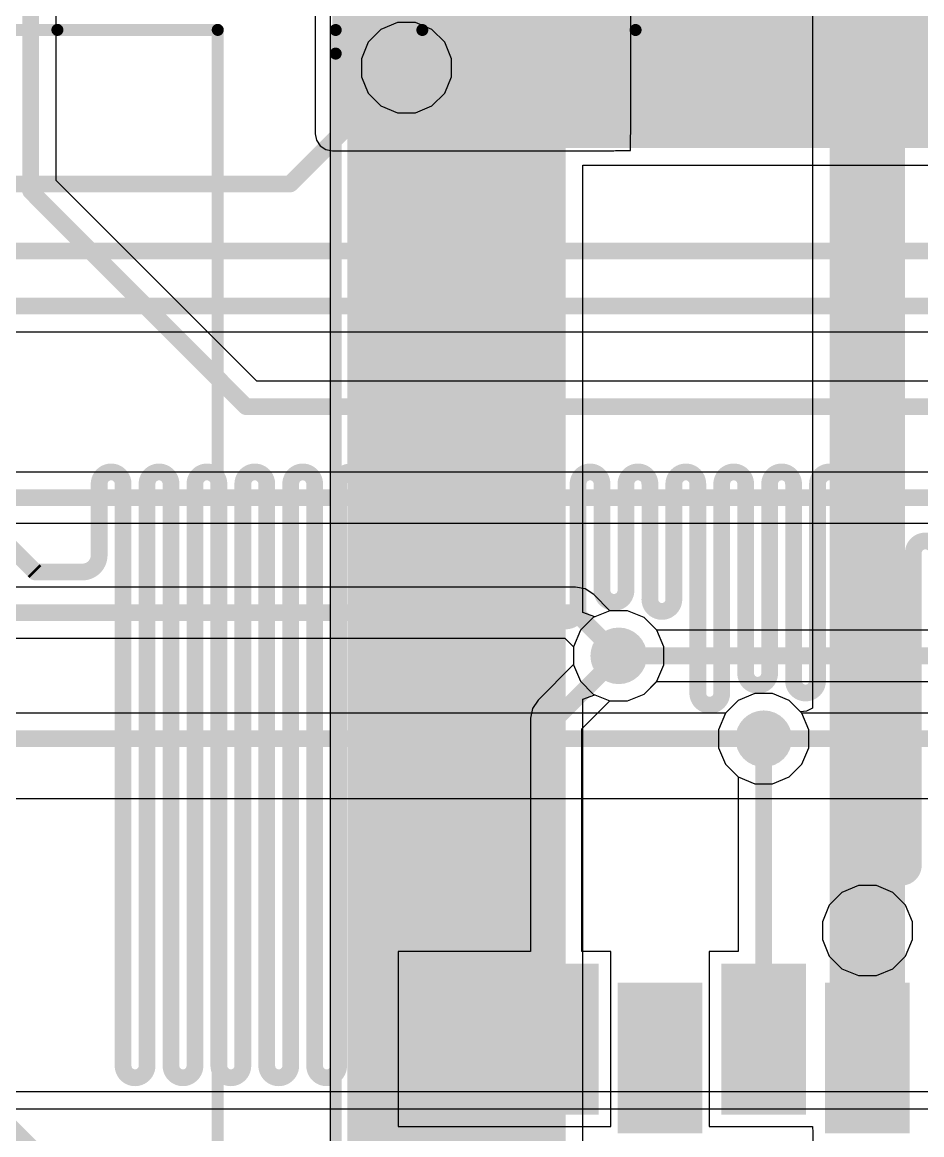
# Model space of a CAD drawing. Header units: inches. Extents: x -3 to 128, y -12 to 41.
# Drawn here: x 74.46 to 84, y -4.41 to 7.39 of the extents above; entities that cross this region are included whole.
import ezdxf

# ---------------------------------------------------------------- set-up
doc = ezdxf.new("R2010")
doc.units = ezdxf.units.IN
for name, color, linetype in [('Bottom Layer', 5, 'Continuous'), ('Layer 1', 16, 'Continuous'), ('Layer 2', 76, 'Continuous'), ('Top Layer', 1, 'Continuous'), ('Top Overlay', 2, 'Continuous'), ('Top Paste', 8, 'Continuous'), ('Top Solder', 216, 'Continuous'), ('Via Holes', 16, 'Continuous')]:
    doc.layers.add(name, color=color, linetype=linetype)

msp = doc.modelspace()

# ---------------------------------------------------------------- hatches: boundary and pattern name
at = {"layer": 'Bottom Layer'}
h = msp.add_hatch(color=5, dxfattribs=at)
edge = h.paths.add_edge_path()
edge.add_arc((78.534, 6.908), 0.3, 0, 360)
h = msp.add_hatch(color=5, dxfattribs=at)
edge = h.paths.add_edge_path()
edge.add_arc((80.786, 0.672), 0.3, 0, 360)
h = msp.add_hatch(color=5, dxfattribs=at)
edge = h.paths.add_edge_path()
edge.add_arc((82.324, -0.207), 0.3, 0, 360)
h = msp.add_hatch(color=5, dxfattribs=at)
edge = h.paths.add_edge_path()
edge.add_arc((83.424, -2.242), 0.3, 0, 360)
at = {"layer": 'Layer 1'}
h = msp.add_hatch(color=16, dxfattribs=at)
edge = h.paths.add_edge_path()
edge.add_arc((78.534, 6.908), 0.3, 0, 360)
h = msp.add_hatch(color=16, dxfattribs=at)
edge = h.paths.add_edge_path()
edge.add_arc((80.786, 0.672), 0.3, 0, 360)
h = msp.add_hatch(color=16, dxfattribs=at)
edge = h.paths.add_edge_path()
edge.add_arc((82.324, -0.207), 0.3, 0, 360)
h = msp.add_hatch(color=16, dxfattribs=at)
edge = h.paths.add_edge_path()
edge.add_arc((83.424, -2.242), 0.3, 0, 360)
at = {"layer": 'Layer 2'}
for points in [[(77.906, 6.057), (87.55, 6.057), (87.55, 7.505), (77.906, 7.505)], [(77.906, -7.892), (80.223, -7.892), (80.223, 7.505), (77.906, 7.505)]]:
    msp.add_hatch(color=76, dxfattribs=at).paths.add_polyline_path(points)
h = msp.add_hatch(color=76, dxfattribs=at)
edge = h.paths.add_edge_path()
edge.add_arc((78.534, 6.908), 0.3, 0, 360)
h = msp.add_hatch(color=76, dxfattribs=at)
edge = h.paths.add_edge_path()
edge.add_arc((80.786, 0.672), 0.3, 0, 360)
h = msp.add_hatch(color=76, dxfattribs=at)
edge = h.paths.add_edge_path()
edge.add_arc((82.324, -0.207), 0.3, 0, 360)
h = msp.add_hatch(color=76, dxfattribs=at)
edge = h.paths.add_edge_path()
edge.add_arc((83.424, -2.242), 0.3, 0, 360)
at = {"layer": 'Top Layer'}
for points in [[(83.024, -4.342), (83.824, -4.342), (83.824, 8.47), (83.024, 8.47)], [(77.749, 6.208), (80.734, 6.208), (80.734, 7.608), (77.749, 7.608)], [(78.934, 7.608), (80.734, 7.608), (80.734, 6.208), (78.934, 6.208)], [(78.624, -2.642), (79.424, -2.642), (79.424, -4.142), (78.624, -4.142)], [(79.724, -2.642), (80.524, -2.642), (80.524, -4.142), (79.724, -4.142)], [(81.924, -2.642), (82.724, -2.642), (82.724, -4.142), (81.924, -4.142)], [(80.824, -2.842), (81.624, -2.842), (81.624, -4.342), (80.824, -4.342)], [(83.024, -2.842), (83.824, -2.842), (83.824, -4.342), (83.024, -4.342)]]:
    msp.add_hatch(color=1, dxfattribs=at).paths.add_polyline_path(points)
h = msp.add_hatch(color=1, dxfattribs=at)
edge = h.paths.add_edge_path()
edge.add_arc((78.534, 6.908), 0.3, 0, 360)
h = msp.add_hatch(color=1, dxfattribs=at)
edge = h.paths.add_edge_path()
edge.add_arc((80.786, 0.672), 0.3, 0, 360)
h = msp.add_hatch(color=1, dxfattribs=at)
edge = h.paths.add_edge_path()
edge.add_arc((82.324, -0.207), 0.3, 0, 360)
h = msp.add_hatch(color=1, dxfattribs=at)
edge = h.paths.add_edge_path()
edge.add_arc((83.424, -2.242), 0.3, 0, 360)
at = {"layer": 'Top Paste'}
for points in [[(78.934, 7.608), (80.734, 7.608), (80.734, 6.208), (78.934, 6.208)], [(78.624, -2.642), (79.424, -2.642), (79.424, -4.142), (78.624, -4.142)], [(79.724, -2.642), (80.524, -2.642), (80.524, -4.142), (79.724, -4.142)], [(81.924, -2.642), (82.724, -2.642), (82.724, -4.142), (81.924, -4.142)], [(80.824, -2.842), (81.624, -2.842), (81.624, -4.342), (80.824, -4.342)], [(83.024, -2.842), (83.824, -2.842), (83.824, -4.342), (83.024, -4.342)]]:
    msp.add_hatch(color=8, dxfattribs=at).paths.add_polyline_path(points)
at = {"layer": 'Top Solder'}
for points in [[(78.884, 7.658), (80.784, 7.658), (80.784, 6.158), (78.884, 6.158)], [(78.574, -2.592), (79.474, -2.592), (79.474, -4.192), (78.574, -4.192)], [(79.674, -2.592), (80.574, -2.592), (80.574, -4.192), (79.674, -4.192)], [(81.874, -2.592), (82.774, -2.592), (82.774, -4.192), (81.874, -4.192)], [(80.774, -2.792), (81.674, -2.792), (81.674, -4.392), (80.774, -4.392)], [(82.974, -2.792), (83.874, -2.792), (83.874, -4.392), (82.974, -4.392)]]:
    msp.add_hatch(color=216, dxfattribs=at).paths.add_polyline_path(points)
at = {"layer": 'Via Holes'}
h = msp.add_hatch(color=7, dxfattribs=at)
edge = h.paths.add_edge_path()
edge.add_arc((78.534, 6.908), 0.15, 0, 360)
h = msp.add_hatch(color=7, dxfattribs=at)
edge = h.paths.add_edge_path()
edge.add_arc((80.786, 0.672), 0.15, 0, 360)
h = msp.add_hatch(color=7, dxfattribs=at)
edge = h.paths.add_edge_path()
edge.add_arc((82.324, -0.207), 0.15, 0, 360)
h = msp.add_hatch(color=7, dxfattribs=at)
edge = h.paths.add_edge_path()
edge.add_arc((83.424, -2.242), 0.15, 0, 360)

# ---------------------------------------------------------------- linework, layer by layer
at = {"layer": 'Bottom Layer'}
for p, q in [((74.82, 5.713), (74.82, 7.734)), ((78.439, 7.386), (78.264, 7.313)), ((78.629, 7.386), (78.439, 7.386)), ((78.805, 7.313), (78.629, 7.386)), ((78.264, 7.313), (78.129, 7.179)), ((78.94, 7.179), (78.805, 7.313)), ((78.129, 7.179), (78.057, 7.003)), ((79.012, 7.003), (78.94, 7.179)), ((78.057, 7.003), (78.057, 6.813)), ((79.012, 6.813), (79.012, 7.003)), ((78.057, 6.813), (78.129, 6.638)), ((78.94, 6.638), (79.012, 6.813)), ((78.129, 6.638), (78.264, 6.503)), ((78.805, 6.503), (78.94, 6.638)), ((78.264, 6.503), (78.439, 6.43)), ((78.629, 6.43), (78.805, 6.503)), ((78.439, 6.43), (78.629, 6.43)), ((76.947, 3.586), (74.82, 5.713)), ((86.185, 3.586), (76.947, 3.586))]:
    msp.add_line(p, q, dxfattribs=at)
for points in [[(74.548, 5.6, 0.178, 0.178, 0), (74.548, 20.307, 0.178, 0.178, 0)], [(74.548, 5.6, 0.178, 0.178, 0), (76.834, 3.314, 0.178, 0.178, 0)], [(76.834, 3.314, 0.178, 0.178, 0), (85.193, 3.314, 0.178, 0.178, 0)], [(75.275, 2.495, 0.178, 0.178, -1), (75.529, 2.495, 0.178, 0.178, 0)], [(75.783, 2.495, 0.178, 0.178, -1), (76.037, 2.495, 0.178, 0.178, 0)], [(76.291, 2.495, 0.178, 0.178, -1), (76.545, 2.495, 0.178, 0.178, 0)], [(76.799, 2.495, 0.178, 0.178, -1), (77.053, 2.495, 0.178, 0.178, 0)], [(77.307, 2.495, 0.178, 0.178, -1), (77.561, 2.495, 0.178, 0.178, 0)], [(77.815, 2.495, 0.178, 0.178, -1), (78.069, 2.495, 0.178, 0.178, 0)], [(78.323, 2.495, 0.178, 0.178, -1), (78.577, 2.495, 0.178, 0.178, 0)], [(78.831, 2.495, 0.178, 0.178, -1), (79.085, 2.495, 0.178, 0.178, 0)], [(79.339, 2.495, 0.178, 0.178, -1), (79.593, 2.495, 0.178, 0.178, 0)], [(79.847, 2.495, 0.178, 0.178, -1), (80.101, 2.495, 0.178, 0.178, 0)], [(80.355, 2.495, 0.178, 0.178, -1), (80.609, 2.495, 0.178, 0.178, 0)], [(80.863, 2.495, 0.178, 0.178, -1), (81.117, 2.495, 0.178, 0.178, 0)], [(81.371, 2.495, 0.178, 0.178, -1), (81.625, 2.495, 0.178, 0.178, 0)], [(81.879, 2.495, 0.178, 0.178, -1), (82.133, 2.495, 0.178, 0.178, 0)], [(82.387, 2.495, 0.178, 0.178, -1), (82.641, 2.495, 0.178, 0.178, 0)], [(82.895, 2.495, 0.178, 0.178, -1), (83.149, 2.495, 0.178, 0.178, 0)], [(83.403, 2.495, 0.178, 0.178, -1), (83.657, 2.495, 0.178, 0.178, 0)], [(75.275, 1.739, 0.178, 0.178, 0), (75.275, 2.495, 0.178, 0.178, 0)], [(75.529, -3.675, 0.178, 0.178, 0), (75.529, 2.495, 0.178, 0.178, 0)], [(75.783, -3.675, 0.178, 0.178, 0), (75.783, 2.495, 0.178, 0.178, 0)], [(76.037, -3.675, 0.178, 0.178, 0), (76.037, 2.495, 0.178, 0.178, 0)], [(76.291, -3.675, 0.178, 0.178, 0), (76.291, 2.495, 0.178, 0.178, 0)], [(76.545, -3.675, 0.178, 0.178, 0), (76.545, 2.495, 0.178, 0.178, 0)], [(76.799, -3.675, 0.178, 0.178, 0), (76.799, 2.495, 0.178, 0.178, 0)], [(77.053, -3.675, 0.178, 0.178, 0), (77.053, 2.495, 0.178, 0.178, 0)], [(77.307, -3.675, 0.178, 0.178, 0), (77.307, 2.495, 0.178, 0.178, 0)], [(77.561, -3.675, 0.178, 0.178, 0), (77.561, 2.495, 0.178, 0.178, 0)], [(77.815, -3.675, 0.178, 0.178, 0), (77.815, 2.495, 0.178, 0.178, 0)], [(78.069, -3.675, 0.178, 0.178, 0), (78.069, 2.495, 0.178, 0.178, 0)], [(78.323, -3.675, 0.178, 0.178, 0), (78.323, 2.495, 0.178, 0.178, 0)], [(78.577, -3.675, 0.178, 0.178, 0), (78.577, 2.495, 0.178, 0.178, 0)], [(78.831, -3.675, 0.178, 0.178, 0), (78.831, 2.495, 0.178, 0.178, 0)], [(79.085, -3.675, 0.178, 0.178, 0), (79.085, 2.495, 0.178, 0.178, 0)], [(79.339, -3.675, 0.178, 0.178, 0), (79.339, 2.495, 0.178, 0.178, 0)], [(79.593, -3.675, 0.178, 0.178, 0), (79.593, 2.495, 0.178, 0.178, 0)], [(79.847, -3.675, 0.178, 0.178, 0), (79.847, 2.495, 0.178, 0.178, 0)], [(80.101, 1.17, 0.178, 0.178, 0), (80.101, 2.495, 0.178, 0.178, 0)], [(80.355, 1.17, 0.178, 0.178, 0), (80.355, 2.495, 0.178, 0.178, 0)], [(80.609, 1.366, 0.178, 0.178, 0), (80.609, 2.495, 0.178, 0.178, 0)], [(80.863, 1.366, 0.178, 0.178, 0), (80.863, 2.495, 0.178, 0.178, 0)], [(81.117, 1.27, 0.178, 0.178, 0), (81.117, 2.495, 0.178, 0.178, 0)], [(81.371, 1.27, 0.178, 0.178, 0), (81.371, 2.495, 0.178, 0.178, 0)], [(81.625, 0.276, 0.178, 0.178, 0), (81.625, 2.495, 0.178, 0.178, 0)], [(81.879, 0.276, 0.178, 0.178, 0), (81.879, 2.495, 0.178, 0.178, 0)], [(82.133, 0.487, 0.178, 0.178, 0), (82.133, 2.495, 0.178, 0.178, 0)], [(82.387, 0.487, 0.178, 0.178, 0), (82.387, 2.495, 0.178, 0.178, 0)], [(82.641, 0.405, 0.178, 0.178, 0), (82.641, 2.495, 0.178, 0.178, 0)], [(82.895, 0.405, 0.178, 0.178, 0), (82.895, 2.495, 0.178, 0.178, 0)], [(83.149, -1.548, 0.178, 0.178, 0), (83.149, 2.495, 0.178, 0.178, 0)], [(83.403, -1.548, 0.178, 0.178, 0), (83.403, 2.495, 0.178, 0.178, 0)], [(83.657, -1.548, 0.178, 0.178, 0), (83.657, 2.495, 0.178, 0.178, 0)], [(73.804, 2.356, 0.178, 0.178, 0), (74.58, 1.58, 0.178, 0.178, 0)], [(83.911, 1.763, 0.178, 0.178, -1), (84.165, 1.763, 0.178, 0.178, 0)], [(75.275, 1.739, 0.178, 0.178, -0.414214), (75.097, 1.561, 0.178, 0.178, 0)], [(83.911, -1.548, 0.178, 0.178, 0), (83.911, 1.763, 0.178, 0.178, 0)], [(74.58, 1.58, 0.178, 0.178, 0), (74.599, 1.561, 0.178, 0.178, 0)], [(74.599, 1.561, 0.178, 0.178, 0), (75.097, 1.561, 0.178, 0.178, 0)], [(80.863, 1.366, 0.178, 0.178, -1), (80.609, 1.366, 0.178, 0.178, 0)], [(81.371, 1.27, 0.178, 0.178, -1), (81.117, 1.27, 0.178, 0.178, 0)], [(80.355, 1.17, 0.178, 0.178, -1), (80.101, 1.17, 0.178, 0.178, 0)], [(82.387, 0.487, 0.178, 0.178, -1), (82.133, 0.487, 0.178, 0.178, 0)], [(82.895, 0.405, 0.178, 0.178, -1), (82.641, 0.405, 0.178, 0.178, 0)], [(81.879, 0.276, 0.178, 0.178, -1), (81.625, 0.276, 0.178, 0.178, 0)], [(83.403, -1.548, 0.178, 0.178, -1), (83.149, -1.548, 0.178, 0.178, 0)], [(83.911, -1.548, 0.178, 0.178, -1), (83.657, -1.548, 0.178, 0.178, 0)], [(72.87, -2.857, 0.178, 0.178, 0), (74.675, -4.662, 0.178, 0.178, 0)], [(75.783, -3.675, 0.178, 0.178, -1), (75.529, -3.675, 0.178, 0.178, 0)], [(76.291, -3.675, 0.178, 0.178, -1), (76.037, -3.675, 0.178, 0.178, 0)], [(76.799, -3.675, 0.178, 0.178, -1), (76.545, -3.675, 0.178, 0.178, 0)], [(77.307, -3.675, 0.178, 0.178, -1), (77.053, -3.675, 0.178, 0.178, 0)], [(77.815, -3.675, 0.178, 0.178, -1), (77.561, -3.675, 0.178, 0.178, 0)], [(78.323, -3.675, 0.178, 0.178, -1), (78.069, -3.675, 0.178, 0.178, 0)], [(78.831, -3.675, 0.178, 0.178, -1), (78.577, -3.675, 0.178, 0.178, 0)], [(79.339, -3.675, 0.178, 0.178, -1), (79.085, -3.675, 0.178, 0.178, 0)], [(79.847, -3.675, 0.178, 0.178, -1), (79.593, -3.675, 0.178, 0.178, 0)]]:
    msp.add_lwpolyline(points, format="xyseb", dxfattribs=at)
for points in [[(74.504, 5.6, 0.0889, 0.0889, 1), (74.593, 5.6, 0.0889, 0.0889, 1)], [(74.504, 5.6, 0.0889, 0.0889, 1), (74.593, 5.6, 0.0889, 0.0889, 1)], [(76.79, 3.314, 0.0889, 0.0889, 1), (76.879, 3.314, 0.0889, 0.0889, 1)], [(76.79, 3.314, 0.0889, 0.0889, 1), (76.879, 3.314, 0.0889, 0.0889, 1)], [(75.23, 2.495, 0.0889, 0.0889, 1), (75.319, 2.495, 0.0889, 0.0889, 1)], [(75.23, 2.495, 0.0889, 0.0889, 1), (75.319, 2.495, 0.0889, 0.0889, 1)], [(75.484, 2.495, 0.0889, 0.0889, 1), (75.573, 2.495, 0.0889, 0.0889, 1)], [(75.484, 2.495, 0.0889, 0.0889, 1), (75.573, 2.495, 0.0889, 0.0889, 1)], [(75.738, 2.495, 0.0889, 0.0889, 1), (75.827, 2.495, 0.0889, 0.0889, 1)], [(75.738, 2.495, 0.0889, 0.0889, 1), (75.827, 2.495, 0.0889, 0.0889, 1)], [(75.992, 2.495, 0.0889, 0.0889, 1), (76.081, 2.495, 0.0889, 0.0889, 1)], [(75.992, 2.495, 0.0889, 0.0889, 1), (76.081, 2.495, 0.0889, 0.0889, 1)], [(76.246, 2.495, 0.0889, 0.0889, 1), (76.335, 2.495, 0.0889, 0.0889, 1)], [(76.246, 2.495, 0.0889, 0.0889, 1), (76.335, 2.495, 0.0889, 0.0889, 1)], [(76.5, 2.495, 0.0889, 0.0889, 1), (76.589, 2.495, 0.0889, 0.0889, 1)], [(76.5, 2.495, 0.0889, 0.0889, 1), (76.589, 2.495, 0.0889, 0.0889, 1)], [(76.754, 2.495, 0.0889, 0.0889, 1), (76.843, 2.495, 0.0889, 0.0889, 1)], [(76.754, 2.495, 0.0889, 0.0889, 1), (76.843, 2.495, 0.0889, 0.0889, 1)], [(77.008, 2.495, 0.0889, 0.0889, 1), (77.097, 2.495, 0.0889, 0.0889, 1)], [(77.008, 2.495, 0.0889, 0.0889, 1), (77.097, 2.495, 0.0889, 0.0889, 1)], [(77.262, 2.495, 0.0889, 0.0889, 1), (77.351, 2.495, 0.0889, 0.0889, 1)], [(77.262, 2.495, 0.0889, 0.0889, 1), (77.351, 2.495, 0.0889, 0.0889, 1)], [(77.516, 2.495, 0.0889, 0.0889, 1), (77.605, 2.495, 0.0889, 0.0889, 1)], [(77.516, 2.495, 0.0889, 0.0889, 1), (77.605, 2.495, 0.0889, 0.0889, 1)], [(77.77, 2.495, 0.0889, 0.0889, 1), (77.859, 2.495, 0.0889, 0.0889, 1)], [(77.77, 2.495, 0.0889, 0.0889, 1), (77.859, 2.495, 0.0889, 0.0889, 1)], [(78.024, 2.495, 0.0889, 0.0889, 1), (78.113, 2.495, 0.0889, 0.0889, 1)], [(78.024, 2.495, 0.0889, 0.0889, 1), (78.113, 2.495, 0.0889, 0.0889, 1)], [(78.278, 2.495, 0.0889, 0.0889, 1), (78.367, 2.495, 0.0889, 0.0889, 1)], [(78.278, 2.495, 0.0889, 0.0889, 1), (78.367, 2.495, 0.0889, 0.0889, 1)], [(78.532, 2.495, 0.0889, 0.0889, 1), (78.621, 2.495, 0.0889, 0.0889, 1)], [(78.532, 2.495, 0.0889, 0.0889, 1), (78.621, 2.495, 0.0889, 0.0889, 1)], [(78.786, 2.495, 0.0889, 0.0889, 1), (78.875, 2.495, 0.0889, 0.0889, 1)], [(78.786, 2.495, 0.0889, 0.0889, 1), (78.875, 2.495, 0.0889, 0.0889, 1)], [(79.04, 2.495, 0.0889, 0.0889, 1), (79.129, 2.495, 0.0889, 0.0889, 1)], [(79.04, 2.495, 0.0889, 0.0889, 1), (79.129, 2.495, 0.0889, 0.0889, 1)], [(79.294, 2.495, 0.0889, 0.0889, 1), (79.383, 2.495, 0.0889, 0.0889, 1)], [(79.294, 2.495, 0.0889, 0.0889, 1), (79.383, 2.495, 0.0889, 0.0889, 1)], [(79.548, 2.495, 0.0889, 0.0889, 1), (79.637, 2.495, 0.0889, 0.0889, 1)], [(79.548, 2.495, 0.0889, 0.0889, 1), (79.637, 2.495, 0.0889, 0.0889, 1)], [(79.802, 2.495, 0.0889, 0.0889, 1), (79.891, 2.495, 0.0889, 0.0889, 1)], [(79.802, 2.495, 0.0889, 0.0889, 1), (79.891, 2.495, 0.0889, 0.0889, 1)], [(80.056, 2.495, 0.0889, 0.0889, 1), (80.145, 2.495, 0.0889, 0.0889, 1)], [(80.056, 2.495, 0.0889, 0.0889, 1), (80.145, 2.495, 0.0889, 0.0889, 1)], [(80.31, 2.495, 0.0889, 0.0889, 1), (80.399, 2.495, 0.0889, 0.0889, 1)], [(80.31, 2.495, 0.0889, 0.0889, 1), (80.399, 2.495, 0.0889, 0.0889, 1)], [(80.564, 2.495, 0.0889, 0.0889, 1), (80.653, 2.495, 0.0889, 0.0889, 1)], [(80.564, 2.495, 0.0889, 0.0889, 1), (80.653, 2.495, 0.0889, 0.0889, 1)], [(80.818, 2.495, 0.0889, 0.0889, 1), (80.907, 2.495, 0.0889, 0.0889, 1)], [(80.818, 2.495, 0.0889, 0.0889, 1), (80.907, 2.495, 0.0889, 0.0889, 1)], [(81.072, 2.495, 0.0889, 0.0889, 1), (81.161, 2.495, 0.0889, 0.0889, 1)], [(81.072, 2.495, 0.0889, 0.0889, 1), (81.161, 2.495, 0.0889, 0.0889, 1)], [(81.326, 2.495, 0.0889, 0.0889, 1), (81.415, 2.495, 0.0889, 0.0889, 1)], [(81.326, 2.495, 0.0889, 0.0889, 1), (81.415, 2.495, 0.0889, 0.0889, 1)], [(81.58, 2.495, 0.0889, 0.0889, 1), (81.669, 2.495, 0.0889, 0.0889, 1)], [(81.58, 2.495, 0.0889, 0.0889, 1), (81.669, 2.495, 0.0889, 0.0889, 1)], [(81.834, 2.495, 0.0889, 0.0889, 1), (81.923, 2.495, 0.0889, 0.0889, 1)], [(81.834, 2.495, 0.0889, 0.0889, 1), (81.923, 2.495, 0.0889, 0.0889, 1)], [(82.088, 2.495, 0.0889, 0.0889, 1), (82.177, 2.495, 0.0889, 0.0889, 1)], [(82.088, 2.495, 0.0889, 0.0889, 1), (82.177, 2.495, 0.0889, 0.0889, 1)], [(82.342, 2.495, 0.0889, 0.0889, 1), (82.431, 2.495, 0.0889, 0.0889, 1)], [(82.342, 2.495, 0.0889, 0.0889, 1), (82.431, 2.495, 0.0889, 0.0889, 1)], [(82.596, 2.495, 0.0889, 0.0889, 1), (82.685, 2.495, 0.0889, 0.0889, 1)], [(82.596, 2.495, 0.0889, 0.0889, 1), (82.685, 2.495, 0.0889, 0.0889, 1)], [(82.85, 2.495, 0.0889, 0.0889, 1), (82.939, 2.495, 0.0889, 0.0889, 1)], [(82.85, 2.495, 0.0889, 0.0889, 1), (82.939, 2.495, 0.0889, 0.0889, 1)], [(83.104, 2.495, 0.0889, 0.0889, 1), (83.193, 2.495, 0.0889, 0.0889, 1)], [(83.104, 2.495, 0.0889, 0.0889, 1), (83.193, 2.495, 0.0889, 0.0889, 1)], [(83.358, 2.495, 0.0889, 0.0889, 1), (83.447, 2.495, 0.0889, 0.0889, 1)], [(83.358, 2.495, 0.0889, 0.0889, 1), (83.447, 2.495, 0.0889, 0.0889, 1)], [(83.612, 2.495, 0.0889, 0.0889, 1), (83.701, 2.495, 0.0889, 0.0889, 1)], [(83.612, 2.495, 0.0889, 0.0889, 1), (83.701, 2.495, 0.0889, 0.0889, 1)], [(75.23, 1.739, 0.0889, 0.0889, 1), (75.319, 1.739, 0.0889, 0.0889, 1)], [(75.23, 1.739, 0.0889, 0.0889, 1), (75.319, 1.739, 0.0889, 0.0889, 1)], [(83.866, 1.763, 0.0889, 0.0889, 1), (83.955, 1.763, 0.0889, 0.0889, 1)], [(83.866, 1.763, 0.0889, 0.0889, 1), (83.955, 1.763, 0.0889, 0.0889, 1)], [(74.536, 1.58, 0.0889, 0.0889, 1), (74.625, 1.58, 0.0889, 0.0889, 1)], [(74.536, 1.58, 0.0889, 0.0889, 1), (74.625, 1.58, 0.0889, 0.0889, 1)], [(74.555, 1.561, 0.0889, 0.0889, 1), (74.644, 1.561, 0.0889, 0.0889, 1)], [(74.555, 1.561, 0.0889, 0.0889, 1), (74.644, 1.561, 0.0889, 0.0889, 1)], [(75.052, 1.561, 0.0889, 0.0889, 1), (75.141, 1.561, 0.0889, 0.0889, 1)], [(75.052, 1.561, 0.0889, 0.0889, 1), (75.141, 1.561, 0.0889, 0.0889, 1)], [(80.564, 1.366, 0.0889, 0.0889, 1), (80.653, 1.366, 0.0889, 0.0889, 1)], [(80.564, 1.366, 0.0889, 0.0889, 1), (80.653, 1.366, 0.0889, 0.0889, 1)], [(80.818, 1.366, 0.0889, 0.0889, 1), (80.907, 1.366, 0.0889, 0.0889, 1)], [(80.818, 1.366, 0.0889, 0.0889, 1), (80.907, 1.366, 0.0889, 0.0889, 1)], [(81.072, 1.27, 0.0889, 0.0889, 1), (81.161, 1.27, 0.0889, 0.0889, 1)], [(81.072, 1.27, 0.0889, 0.0889, 1), (81.161, 1.27, 0.0889, 0.0889, 1)], [(81.326, 1.27, 0.0889, 0.0889, 1), (81.415, 1.27, 0.0889, 0.0889, 1)], [(81.326, 1.27, 0.0889, 0.0889, 1), (81.415, 1.27, 0.0889, 0.0889, 1)], [(80.056, 1.17, 0.0889, 0.0889, 1), (80.145, 1.17, 0.0889, 0.0889, 1)], [(80.056, 1.17, 0.0889, 0.0889, 1), (80.145, 1.17, 0.0889, 0.0889, 1)], [(80.31, 1.17, 0.0889, 0.0889, 1), (80.399, 1.17, 0.0889, 0.0889, 1)], [(80.31, 1.17, 0.0889, 0.0889, 1), (80.399, 1.17, 0.0889, 0.0889, 1)], [(82.088, 0.487, 0.0889, 0.0889, 1), (82.177, 0.487, 0.0889, 0.0889, 1)], [(82.088, 0.487, 0.0889, 0.0889, 1), (82.177, 0.487, 0.0889, 0.0889, 1)], [(82.342, 0.487, 0.0889, 0.0889, 1), (82.431, 0.487, 0.0889, 0.0889, 1)], [(82.342, 0.487, 0.0889, 0.0889, 1), (82.431, 0.487, 0.0889, 0.0889, 1)], [(82.596, 0.405, 0.0889, 0.0889, 1), (82.685, 0.405, 0.0889, 0.0889, 1)], [(82.596, 0.405, 0.0889, 0.0889, 1), (82.685, 0.405, 0.0889, 0.0889, 1)], [(82.85, 0.405, 0.0889, 0.0889, 1), (82.939, 0.405, 0.0889, 0.0889, 1)], [(82.85, 0.405, 0.0889, 0.0889, 1), (82.939, 0.405, 0.0889, 0.0889, 1)], [(81.58, 0.276, 0.0889, 0.0889, 1), (81.669, 0.276, 0.0889, 0.0889, 1)], [(81.58, 0.276, 0.0889, 0.0889, 1), (81.669, 0.276, 0.0889, 0.0889, 1)], [(81.834, 0.276, 0.0889, 0.0889, 1), (81.923, 0.276, 0.0889, 0.0889, 1)], [(81.834, 0.276, 0.0889, 0.0889, 1), (81.923, 0.276, 0.0889, 0.0889, 1)], [(83.104, -1.548, 0.0889, 0.0889, 1), (83.193, -1.548, 0.0889, 0.0889, 1)], [(83.104, -1.548, 0.0889, 0.0889, 1), (83.193, -1.548, 0.0889, 0.0889, 1)], [(83.358, -1.548, 0.0889, 0.0889, 1), (83.447, -1.548, 0.0889, 0.0889, 1)], [(83.358, -1.548, 0.0889, 0.0889, 1), (83.447, -1.548, 0.0889, 0.0889, 1)], [(83.612, -1.548, 0.0889, 0.0889, 1), (83.701, -1.548, 0.0889, 0.0889, 1)], [(83.612, -1.548, 0.0889, 0.0889, 1), (83.701, -1.548, 0.0889, 0.0889, 1)], [(83.866, -1.548, 0.0889, 0.0889, 1), (83.955, -1.548, 0.0889, 0.0889, 1)], [(83.866, -1.548, 0.0889, 0.0889, 1), (83.955, -1.548, 0.0889, 0.0889, 1)], [(75.484, -3.675, 0.0889, 0.0889, 1), (75.573, -3.675, 0.0889, 0.0889, 1)], [(75.484, -3.675, 0.0889, 0.0889, 1), (75.573, -3.675, 0.0889, 0.0889, 1)], [(75.738, -3.675, 0.0889, 0.0889, 1), (75.827, -3.675, 0.0889, 0.0889, 1)], [(75.738, -3.675, 0.0889, 0.0889, 1), (75.827, -3.675, 0.0889, 0.0889, 1)], [(75.992, -3.675, 0.0889, 0.0889, 1), (76.081, -3.675, 0.0889, 0.0889, 1)], [(75.992, -3.675, 0.0889, 0.0889, 1), (76.081, -3.675, 0.0889, 0.0889, 1)], [(76.246, -3.675, 0.0889, 0.0889, 1), (76.335, -3.675, 0.0889, 0.0889, 1)], [(76.246, -3.675, 0.0889, 0.0889, 1), (76.335, -3.675, 0.0889, 0.0889, 1)], [(76.5, -3.675, 0.0889, 0.0889, 1), (76.589, -3.675, 0.0889, 0.0889, 1)], [(76.5, -3.675, 0.0889, 0.0889, 1), (76.589, -3.675, 0.0889, 0.0889, 1)], [(76.754, -3.675, 0.0889, 0.0889, 1), (76.843, -3.675, 0.0889, 0.0889, 1)], [(76.754, -3.675, 0.0889, 0.0889, 1), (76.843, -3.675, 0.0889, 0.0889, 1)], [(77.008, -3.675, 0.0889, 0.0889, 1), (77.097, -3.675, 0.0889, 0.0889, 1)], [(77.008, -3.675, 0.0889, 0.0889, 1), (77.097, -3.675, 0.0889, 0.0889, 1)], [(77.262, -3.675, 0.0889, 0.0889, 1), (77.351, -3.675, 0.0889, 0.0889, 1)], [(77.262, -3.675, 0.0889, 0.0889, 1), (77.351, -3.675, 0.0889, 0.0889, 1)], [(77.516, -3.675, 0.0889, 0.0889, 1), (77.605, -3.675, 0.0889, 0.0889, 1)], [(77.516, -3.675, 0.0889, 0.0889, 1), (77.605, -3.675, 0.0889, 0.0889, 1)], [(77.77, -3.675, 0.0889, 0.0889, 1), (77.859, -3.675, 0.0889, 0.0889, 1)], [(77.77, -3.675, 0.0889, 0.0889, 1), (77.859, -3.675, 0.0889, 0.0889, 1)], [(78.024, -3.675, 0.0889, 0.0889, 1), (78.113, -3.675, 0.0889, 0.0889, 1)], [(78.024, -3.675, 0.0889, 0.0889, 1), (78.113, -3.675, 0.0889, 0.0889, 1)], [(78.278, -3.675, 0.0889, 0.0889, 1), (78.367, -3.675, 0.0889, 0.0889, 1)], [(78.278, -3.675, 0.0889, 0.0889, 1), (78.367, -3.675, 0.0889, 0.0889, 1)], [(78.532, -3.675, 0.0889, 0.0889, 1), (78.621, -3.675, 0.0889, 0.0889, 1)], [(78.532, -3.675, 0.0889, 0.0889, 1), (78.621, -3.675, 0.0889, 0.0889, 1)], [(78.786, -3.675, 0.0889, 0.0889, 1), (78.875, -3.675, 0.0889, 0.0889, 1)], [(78.786, -3.675, 0.0889, 0.0889, 1), (78.875, -3.675, 0.0889, 0.0889, 1)], [(79.04, -3.675, 0.0889, 0.0889, 1), (79.129, -3.675, 0.0889, 0.0889, 1)], [(79.04, -3.675, 0.0889, 0.0889, 1), (79.129, -3.675, 0.0889, 0.0889, 1)], [(79.294, -3.675, 0.0889, 0.0889, 1), (79.383, -3.675, 0.0889, 0.0889, 1)], [(79.294, -3.675, 0.0889, 0.0889, 1), (79.383, -3.675, 0.0889, 0.0889, 1)], [(79.548, -3.675, 0.0889, 0.0889, 1), (79.637, -3.675, 0.0889, 0.0889, 1)], [(79.548, -3.675, 0.0889, 0.0889, 1), (79.637, -3.675, 0.0889, 0.0889, 1)], [(79.802, -3.675, 0.0889, 0.0889, 1), (79.891, -3.675, 0.0889, 0.0889, 1)], [(79.802, -3.675, 0.0889, 0.0889, 1), (79.891, -3.675, 0.0889, 0.0889, 1)]]:
    msp.add_lwpolyline(points, format="xyseb", close=True, dxfattribs=at)
at = {"layer": 'Layer 1'}
for p, q in [((71.105, 4.109), (106.286, 4.109)), ((84.104, 2.621), (69.66, 2.621)), ((69.66, 2.077), (84.104, 2.077)), ((80.328, 1.401), (65.992, 1.401)), ((80.432, 1.381), (80.328, 1.401)), ((80.521, 1.322), (80.432, 1.381)), ((80.692, 1.15), (80.521, 1.322)), ((80.881, 1.15), (80.692, 1.15)), ((81.056, 1.077), (80.881, 1.15)), ((81.189, 0.944), (81.056, 1.077)), ((95.633, 0.944), (81.189, 0.944)), ((70.799, 0.858), (80.216, 0.858)), ((80.216, 0.858), (80.308, 0.766)), ((80.308, 0.766), (80.308, 0.577)), ((80.308, 0.577), (80.381, 0.402)), ((80.381, 0.402), (80.515, 0.267)), ((81.056, 0.267), (81.189, 0.4)), ((81.189, 0.4), (95.633, 0.4)), ((80.515, 0.267), (80.691, 0.195)), ((80.881, 0.195), (81.056, 0.267)), ((82.229, 0.271), (82.053, 0.198)), ((82.419, 0.271), (82.229, 0.271)), ((82.595, 0.198), (82.419, 0.271)), ((80.691, 0.195), (80.881, 0.195)), ((82.053, 0.198), (81.92, 0.065)), ((82.728, 0.065), (82.595, 0.198)), ((81.92, 0.065), (70.871, 0.065)), ((97.171, 0.065), (82.728, 0.065)), ((66.692, -0.84), (114.907, -0.84)), ((114.907, -3.951), (66.692, -3.951)), ((66.692, -4.133), (104.572, -4.133))]:
    msp.add_line(p, q, dxfattribs=at)
for points in [[(77.302, 5.676, 0.178, 0.178, 0), (78.534, 6.908, 0.178, 0.178, 0)], [(71.105, 5.676, 0.178, 0.178, 0), (77.302, 5.676, 0.178, 0.178, 0)], [(71.226, 4.965, 0.178, 0.178, 0), (91.842, 4.965, 0.178, 0.178, 0)], [(70.713, 4.381, 0.178, 0.178, 0), (106.286, 4.381, 0.178, 0.178, 0)], [(69.257, 2.349, 0.178, 0.178, 0), (84.508, 2.349, 0.178, 0.178, 0)], [(65.992, 1.13, 0.178, 0.178, 0), (80.328, 1.13, 0.178, 0.178, 0)], [(80.328, 1.13, 0.178, 0.178, 0), (80.786, 0.672, 0.178, 0.178, 0)], [(80.786, 0.672, 0.178, 0.178, 0), (96.037, 0.672, 0.178, 0.178, 0)], [(67.073, -0.207, 0.178, 0.178, 0), (82.324, -0.207, 0.178, 0.178, 0)], [(82.324, -0.207, 0.178, 0.178, 0), (97.575, -0.207, 0.178, 0.178, 0)]]:
    msp.add_lwpolyline(points, format="xyseb", dxfattribs=at)
for points in [[(78.49, 6.908, 0.0889, 0.0889, 1), (78.579, 6.908, 0.0889, 0.0889, 1)], [(77.258, 5.676, 0.0889, 0.0889, 1), (77.347, 5.676, 0.0889, 0.0889, 1)], [(77.258, 5.676, 0.0889, 0.0889, 1), (77.347, 5.676, 0.0889, 0.0889, 1)], [(80.284, 1.13, 0.0889, 0.0889, 1), (80.373, 1.13, 0.0889, 0.0889, 1)], [(80.284, 1.13, 0.0889, 0.0889, 1), (80.373, 1.13, 0.0889, 0.0889, 1)], [(80.741, 0.672, 0.0889, 0.0889, 1), (80.83, 0.672, 0.0889, 0.0889, 1)], [(80.741, 0.672, 0.0889, 0.0889, 1), (80.83, 0.672, 0.0889, 0.0889, 1)], [(82.28, -0.207, 0.0889, 0.0889, 1), (82.368, -0.207, 0.0889, 0.0889, 1)], [(82.28, -0.207, 0.0889, 0.0889, 1), (82.368, -0.207, 0.0889, 0.0889, 1)]]:
    msp.add_lwpolyline(points, format="xyseb", close=True, dxfattribs=at)
at = {"layer": 'Layer 2'}
for p, q in [((77.724, 7.505), (77.724, 6.057)), ((77.724, 6.057), (77.724, -7.864)), ((80.405, 1.133), (80.405, 5.876)), ((80.405, 5.876), (87.55, 5.876)), ((80.532, 1.084), (80.405, 1.133)), ((80.691, 1.15), (80.532, 1.084)), ((80.881, 1.15), (80.691, 1.15)), ((81.056, 1.077), (80.881, 1.15)), ((81.191, 0.943), (81.056, 1.077)), ((81.263, 0.767), (81.191, 0.943)), ((81.263, 0.577), (81.263, 0.767)), ((81.191, 0.402), (81.263, 0.577)), ((81.056, 0.267), (81.191, 0.402)), ((80.405, 0.212), (80.532, 0.26)), ((80.532, 0.26), (80.691, 0.195)), ((80.881, 0.195), (81.056, 0.267)), ((82.229, 0.271), (82.053, 0.198)), ((82.419, 0.271), (82.229, 0.271)), ((82.595, 0.198), (82.419, 0.271)), ((80.405, -7.892), (80.405, 0.212)), ((80.691, 0.195), (80.881, 0.195)), ((82.053, 0.198), (81.919, 0.064)), ((82.729, 0.064), (82.595, 0.198)), ((81.919, 0.064), (81.846, -0.112)), ((82.802, -0.112), (82.729, 0.064)), ((81.846, -0.112), (81.846, -0.302)), ((82.802, -0.302), (82.802, -0.112)), ((81.846, -0.302), (81.919, -0.477)), ((82.729, -0.477), (82.802, -0.302)), ((81.919, -0.477), (82.053, -0.612)), ((82.595, -0.612), (82.729, -0.477)), ((82.053, -0.612), (82.229, -0.685)), ((82.229, -0.685), (82.419, -0.685)), ((82.419, -0.685), (82.595, -0.612)), ((83.329, -1.764), (83.153, -1.837)), ((83.519, -1.764), (83.329, -1.764)), ((83.695, -1.837), (83.519, -1.764)), ((83.153, -1.837), (83.019, -1.971)), ((83.829, -1.971), (83.695, -1.837)), ((83.019, -1.971), (82.946, -2.147)), ((83.902, -2.147), (83.829, -1.971)), ((82.946, -2.147), (82.946, -2.337)), ((83.902, -2.337), (83.902, -2.147)), ((82.946, -2.337), (83.019, -2.512)), ((83.829, -2.512), (83.902, -2.337)), ((83.019, -2.512), (83.153, -2.647)), ((83.695, -2.647), (83.829, -2.512)), ((83.153, -2.647), (83.329, -2.719)), ((83.519, -2.719), (83.695, -2.647)), ((83.329, -2.719), (83.519, -2.719))]:
    msp.add_line(p, q, dxfattribs=at)
at = {"layer": 'Top Layer'}
for p, q in [((77.568, 7.608), (77.568, 6.208)), ((80.915, 6.208), (80.915, 7.608)), ((82.843, 7.476), (82.843, 0.116)), ((77.568, 6.208), (77.581, 6.139)), ((77.581, 6.139), (77.621, 6.08)), ((80.912, 6.191), (80.915, 6.208)), ((80.912, 6.03), (80.912, 6.191)), ((77.621, 6.08), (77.679, 6.041)), ((77.679, 6.041), (77.749, 6.027)), ((77.749, 6.027), (80.734, 6.027)), ((80.734, 6.027), (80.751, 6.03)), ((80.751, 6.03), (80.912, 6.03)), ((80.515, 1.077), (80.381, 0.943)), ((80.691, 1.15), (80.515, 1.077)), ((80.881, 1.15), (80.691, 1.15)), ((81.056, 1.077), (80.881, 1.15)), ((81.191, 0.943), (81.056, 1.077)), ((80.381, 0.943), (80.308, 0.767)), ((81.263, 0.767), (81.191, 0.943)), ((80.308, 0.767), (80.308, 0.579)), ((81.263, 0.577), (81.263, 0.767)), ((80.308, 0.579), (79.932, 0.203)), ((81.191, 0.402), (81.263, 0.577)), ((81.056, 0.267), (81.191, 0.402)), ((80.881, 0.195), (81.056, 0.267)), ((82.229, 0.271), (82.053, 0.198)), ((82.419, 0.271), (82.229, 0.271)), ((82.595, 0.198), (82.419, 0.271)), ((79.932, 0.203), (79.873, 0.115)), ((80.396, -0.102), (80.692, 0.195)), ((80.692, 0.195), (80.881, 0.195)), ((82.053, 0.198), (81.919, 0.064)), ((82.716, 0.077), (82.595, 0.198)), ((79.873, 0.115), (79.852, 0.011)), ((79.852, 0.011), (79.852, -2.464)), ((81.919, 0.064), (81.846, -0.112)), ((82.778, 0.087), (82.716, 0.077)), ((82.843, 0.116), (82.778, 0.087)), ((80.396, -2.464), (80.396, -0.102)), ((81.846, -0.112), (81.846, -0.302)), ((81.846, -0.302), (81.919, -0.477)), ((81.919, -0.477), (82.052, -0.61)), ((82.052, -0.61), (82.052, -2.464)), ((79.852, -2.464), (78.446, -2.464)), ((78.446, -2.464), (78.446, -4.319)), ((80.702, -2.464), (80.396, -2.464)), ((80.702, -4.319), (80.702, -2.464)), ((82.052, -2.464), (81.746, -2.464)), ((81.746, -2.464), (81.746, -4.319)), ((78.446, -4.319), (80.702, -4.319)), ((81.746, -4.319), (82.843, -4.319)), ((82.843, -4.319), (82.843, -4.342)), ((82.843, -4.342), (82.846, -4.359)), ((82.846, -4.359), (82.846, -4.519))]:
    msp.add_line(p, q, dxfattribs=at)
for points in [[(80.124, 0.011, 0.178, 0.178, 0), (80.786, 0.672, 0.178, 0.178, 0)], [(80.124, -3.392, 0.178, 0.178, 0), (80.124, 0.011, 0.178, 0.178, 0)], [(82.324, -3.392, 0.178, 0.178, 0), (82.324, -0.207, 0.178, 0.178, 0)]]:
    msp.add_lwpolyline(points, format="xyseb", dxfattribs=at)
for points in [[(80.741, 0.672, 0.0889, 0.0889, 1), (80.83, 0.672, 0.0889, 0.0889, 1)], [(80.08, 0.011, 0.0889, 0.0889, 1), (80.168, 0.011, 0.0889, 0.0889, 1)], [(80.08, 0.011, 0.0889, 0.0889, 1), (80.168, 0.011, 0.0889, 0.0889, 1)], [(82.28, -0.207, 0.0889, 0.0889, 1), (82.368, -0.207, 0.0889, 0.0889, 1)], [(80.08, -3.392, 0.0889, 0.0889, 1), (80.168, -3.392, 0.0889, 0.0889, 1)], [(82.28, -3.392, 0.0889, 0.0889, 1), (82.368, -3.392, 0.0889, 0.0889, 1)]]:
    msp.add_lwpolyline(points, format="xyseb", close=True, dxfattribs=at)
at = {"layer": 'Top Overlay'}
for points in [[(71.413, 7.309, 0.127, 0.127, 0), (74.832, 7.309, 0.127, 0.127, 0)], [(74.832, 7.309, 0.127, 0.127, 0), (76.533, 7.309, 0.127, 0.127, 0)], [(76.533, -5.961, 0.127, 0.127, 0), (76.533, 7.309, 0.127, 0.127, 0)], [(77.784, 7.058, 0.127, 0.127, 0), (77.784, 7.308, 0.127, 0.127, 0)], [(77.784, 7.308, 0.127, 0.127, 0), (78.703, 7.308, 0.127, 0.127, 0)], [(80.965, 7.308, 0.127, 0.127, 0), (84.403, 7.308, 0.127, 0.127, 0)], [(77.784, -5.061, 0.127, 0.127, 0), (77.784, 7.058, 0.127, 0.127, 0)]]:
    msp.add_lwpolyline(points, format="xyseb", dxfattribs=at)
for points in [[(74.8, 7.309, 0.0635, 0.0635, 1), (74.864, 7.309, 0.0635, 0.0635, 1)], [(74.8, 7.309, 0.0635, 0.0635, 1), (74.864, 7.309, 0.0635, 0.0635, 1)], [(76.501, 7.309, 0.0635, 0.0635, 1), (76.565, 7.309, 0.0635, 0.0635, 1)], [(76.501, 7.309, 0.0635, 0.0635, 1), (76.565, 7.309, 0.0635, 0.0635, 1)], [(77.752, 7.308, 0.0635, 0.0635, 1), (77.816, 7.308, 0.0635, 0.0635, 1)], [(77.752, 7.308, 0.0635, 0.0635, 1), (77.816, 7.308, 0.0635, 0.0635, 1)], [(78.671, 7.308, 0.0635, 0.0635, 1), (78.735, 7.308, 0.0635, 0.0635, 1)], [(80.933, 7.308, 0.0635, 0.0635, 1), (80.997, 7.308, 0.0635, 0.0635, 1)], [(77.752, 7.058, 0.0635, 0.0635, 1), (77.816, 7.058, 0.0635, 0.0635, 1)], [(77.752, 7.058, 0.0635, 0.0635, 1), (77.816, 7.058, 0.0635, 0.0635, 1)]]:
    msp.add_lwpolyline(points, format="xyseb", close=True, dxfattribs=at)

doc.saveas('drawing.dxf')
